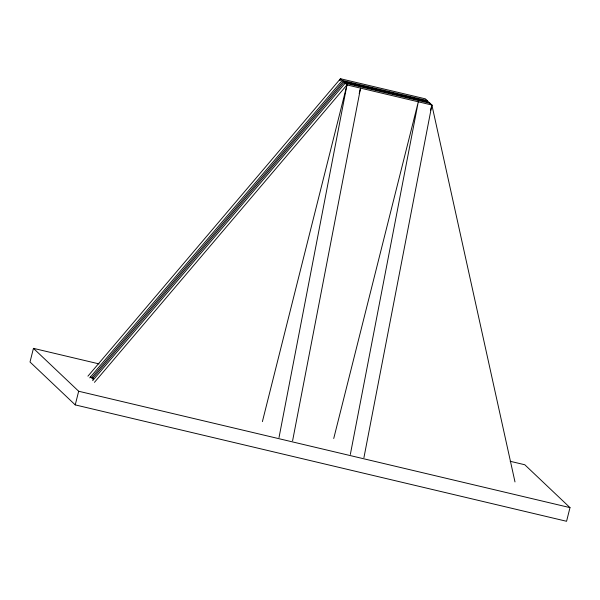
<?xml version="1.0" encoding="UTF-8"?>
<svg xmlns="http://www.w3.org/2000/svg" width="600" height="600" viewBox="0 0 600 600"><rect width="100%" height="100%" fill="white"/><g stroke="black" fill="none" stroke-linecap="round" stroke-linejoin="round"><path stroke-width="0.9" d="M279.015 437.558L346.972 84.907L344.16 82.238L92.445 378.743L93.457 379.702M292.597 440.783L360.555 88.125L359.19 93.57M350.34 454.455L418.298 101.805L333.728 438.51M363.93 457.673L431.888 105.023L429.075 102.352L344.16 82.238M99.075 363.907L33.443 348.36L30.015 362.01L75.24 404.895L566.572 521.28L570 507.63L524.775 464.745L510.188 461.295M75.24 404.895L78.668 391.245L33.443 348.36M339.99 80.535L340.447 78.72L425.362 98.835L428.175 101.505L343.26 81.39L340.447 78.72L87.93 376.17M262.395 421.612L346.972 84.907L431.888 105.023L514.995 481.928M430.515 110.468L431.888 105.023M339.885 80.505L340.447 78.72M89.73 377.873L342.248 80.43L427.162 100.545M90.532 376.928L91.545 377.888L343.26 81.39M92.655 380.647L345.173 83.198L430.088 103.312M94.455 382.358L346.972 84.907M91.545 377.888L93.367 378.315M78.668 391.245L570 507.63"/></g></svg>
